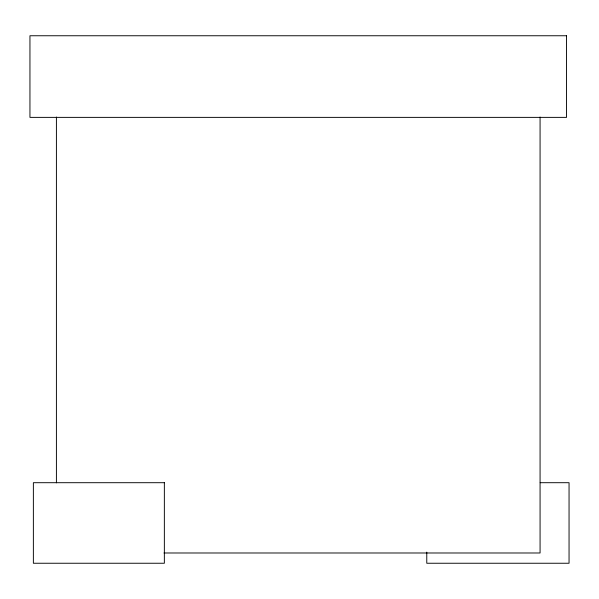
<?xml version="1.0" encoding="UTF-8"?>
<svg xmlns="http://www.w3.org/2000/svg" width="599" height="599" viewBox="0 0 599 599"><rect width="100%" height="100%" fill="white"/><g stroke="black" fill="none" stroke-linecap="round" stroke-linejoin="round"><path stroke-width="0.9" d="M540.223 482.704L569.05 482.704L569.05 563.247L426.773 563.247L426.773 552.136M163.991 552.989L540.073 552.989L540.073 117.037M56.411 117.037L56.411 482.824M566.534 35.753L29.95 35.753L29.95 117.374L566.534 117.374L566.534 35.753M164.358 482.704L33.372 482.704L33.372 563.247L164.358 563.247L164.358 482.704"/></g></svg>
